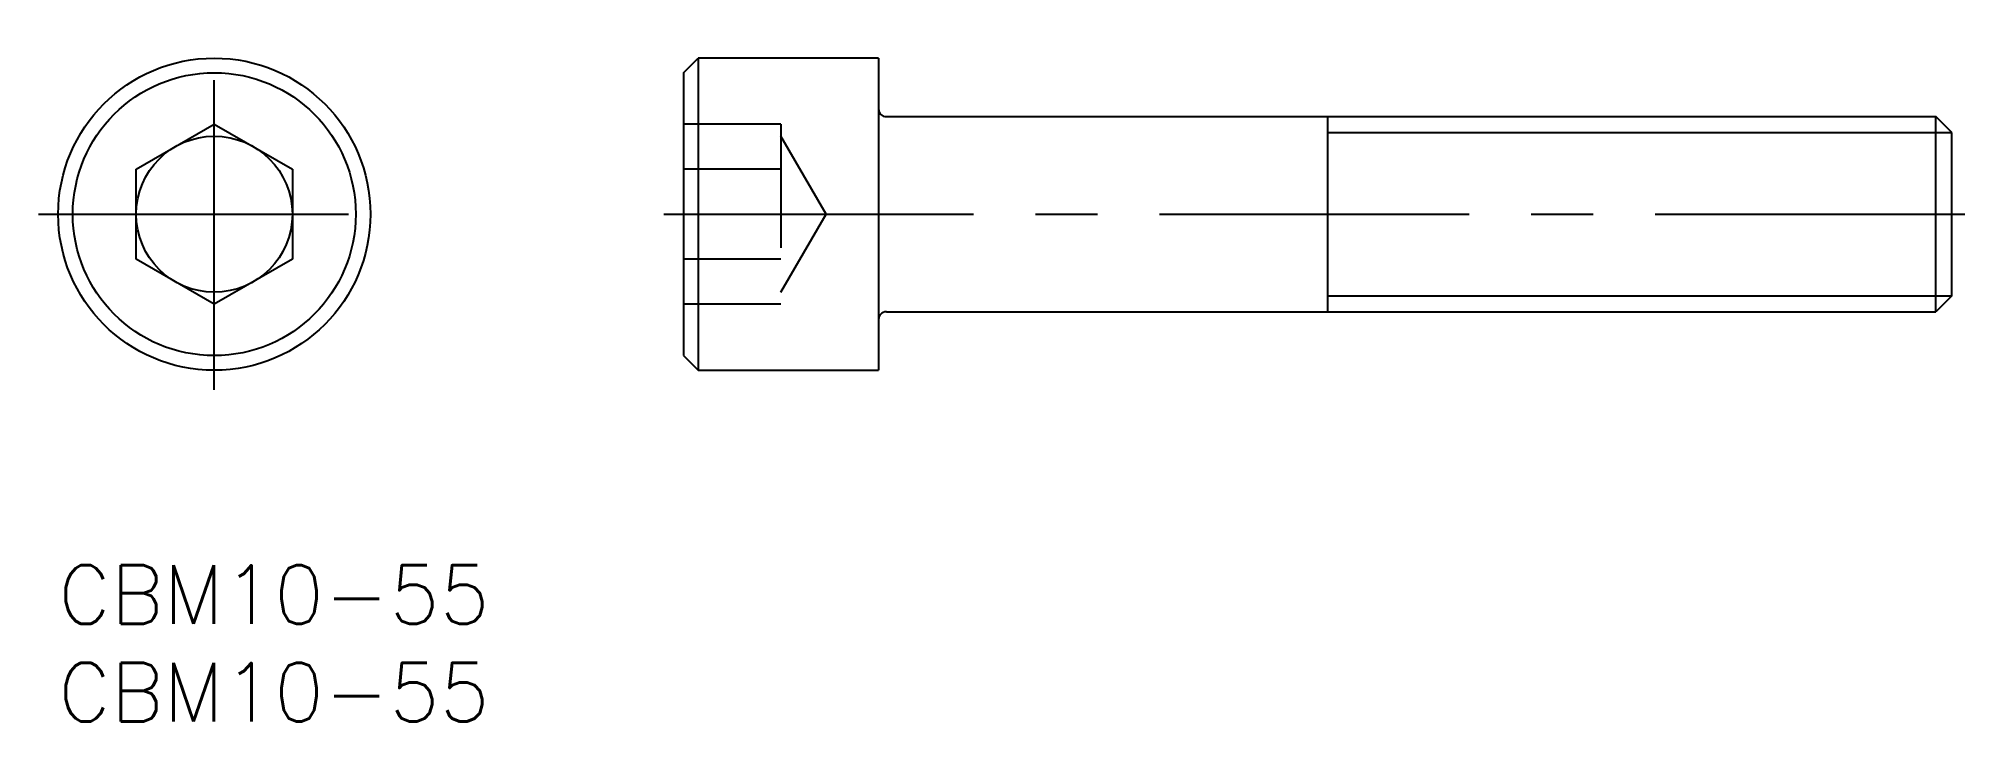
# Model space of a CAD drawing. Extents: x -1 to 98, y -8 to 27.
import ezdxf

# ---------------------------------------------------------------- set-up
doc = ezdxf.new("R2010")
doc.units = 0
doc.header["$LTSCALE"] = 0.5
doc.linetypes.add('CENTER', pattern=[50.8, 31.75, -6.35, 6.35, -6.35])
doc.linetypes.add('DASHED', pattern=[19.05, 12.7, -6.35])
for name, color, linetype in [('MSM_CENTER', 1, 'CENTER'), ('MSM_CONTINUOUS', 7, 'CONTINUOUS'), ('MSM_DASHED', 4, 'DASHED'), ('MSM_NARROW', 5, 'CONTINUOUS'), ('MSM_PART_NUMBER', 7, 'CONTINUOUS')]:
    doc.layers.add(name, color=color, linetype=linetype)
doc.styles.get("Standard").update_dxf_attribs({"font": 'txt.shx', "height": 1, "bigfont": 'bigfont.shx'})

# ---------------------------------------------------------------- blocks, each defined once
blk = doc.blocks.new('*U9')
at = {"layer": 'MSM_PART_NUMBER'}
blk.add_text('CBM10-55', height=3, dxfattribs=at).set_placement((0, -3))
blk = doc.blocks.new('*U10')
at = {"layer": 'MSM_PART_NUMBER'}
blk.add_text('CBM10-55', height=3, dxfattribs=at).set_placement((0, -8))

msp = doc.modelspace()

# ---------------------------------------------------------------- linework, layer by layer
at = {"layer": 'MSM_CENTER'}
for p, q in [((8, 9), (8, 27)), ((-1, 18), (17, 18)), ((31.039, 18), (98.039, 18))]:
    msp.add_line(p, q, dxfattribs=at)
at = {"layer": 'MSM_CONTINUOUS'}
for p, q in [((32.039, 25.25), (32.789, 26)), ((42.039, 26), (32.789, 26)), ((32.789, 26), (32.789, 10)), ((42.039, 26), (42.039, 10)), ((32.039, 25.25), (32.039, 10.75)), ((42.439, 23), (96.227, 23)), ((65.039, 23), (65.039, 13)), ((96.227, 13), (96.227, 23)), ((97.039, 22.188), (96.227, 23)), ((4, 20.309), (8, 22.619)), ((8, 22.619), (12, 20.309)), ((97.039, 13.812), (97.039, 22.188)), ((4, 15.691), (4, 20.309)), ((12, 20.309), (12, 15.691)), ((8, 13.381), (4, 15.691)), ((12, 15.691), (8, 13.381)), ((42.439, 13), (96.227, 13)), ((97.039, 13.812), (96.227, 13)), ((32.039, 10.75), (32.789, 10)), ((32.789, 10), (42.039, 10))]:
    msp.add_line(p, q, dxfattribs=at)
for radius in [8, 7.25, 4]:
    msp.add_circle((8, 18), radius, dxfattribs=at)
for centre, start, end in [((42.439, 23.4), 180, 270), ((42.439, 12.6), 90, 180)]:
    msp.add_arc(centre, 0.4, start, end, dxfattribs=at)
at = {"layer": 'MSM_DASHED'}
for p, q in [((37.039, 22.619), (32.039, 22.619)), ((37.039, 22.619), (37.039, 13.381)), ((39.349, 18), (37.039, 22)), ((37.039, 20.309), (32.039, 20.309)), ((37.039, 14), (39.349, 18)), ((37.039, 15.691), (32.039, 15.691)), ((37.039, 13.381), (32.039, 13.381))]:
    msp.add_line(p, q, dxfattribs=at)
at = {"layer": 'MSM_NARROW'}
for p, q in [((65.039, 22.188), (97.039, 22.188)), ((65.039, 13.812), (97.039, 13.812))]:
    msp.add_line(p, q, dxfattribs=at)

# ---------------------------------------------------------------- block references
at = {"layer": 'MSM_CONTINUOUS'}
for name in ['*U9', '*U10']:
    msp.add_blockref(name, (0, 0), dxfattribs=at)

doc.saveas('drawing.dxf')
